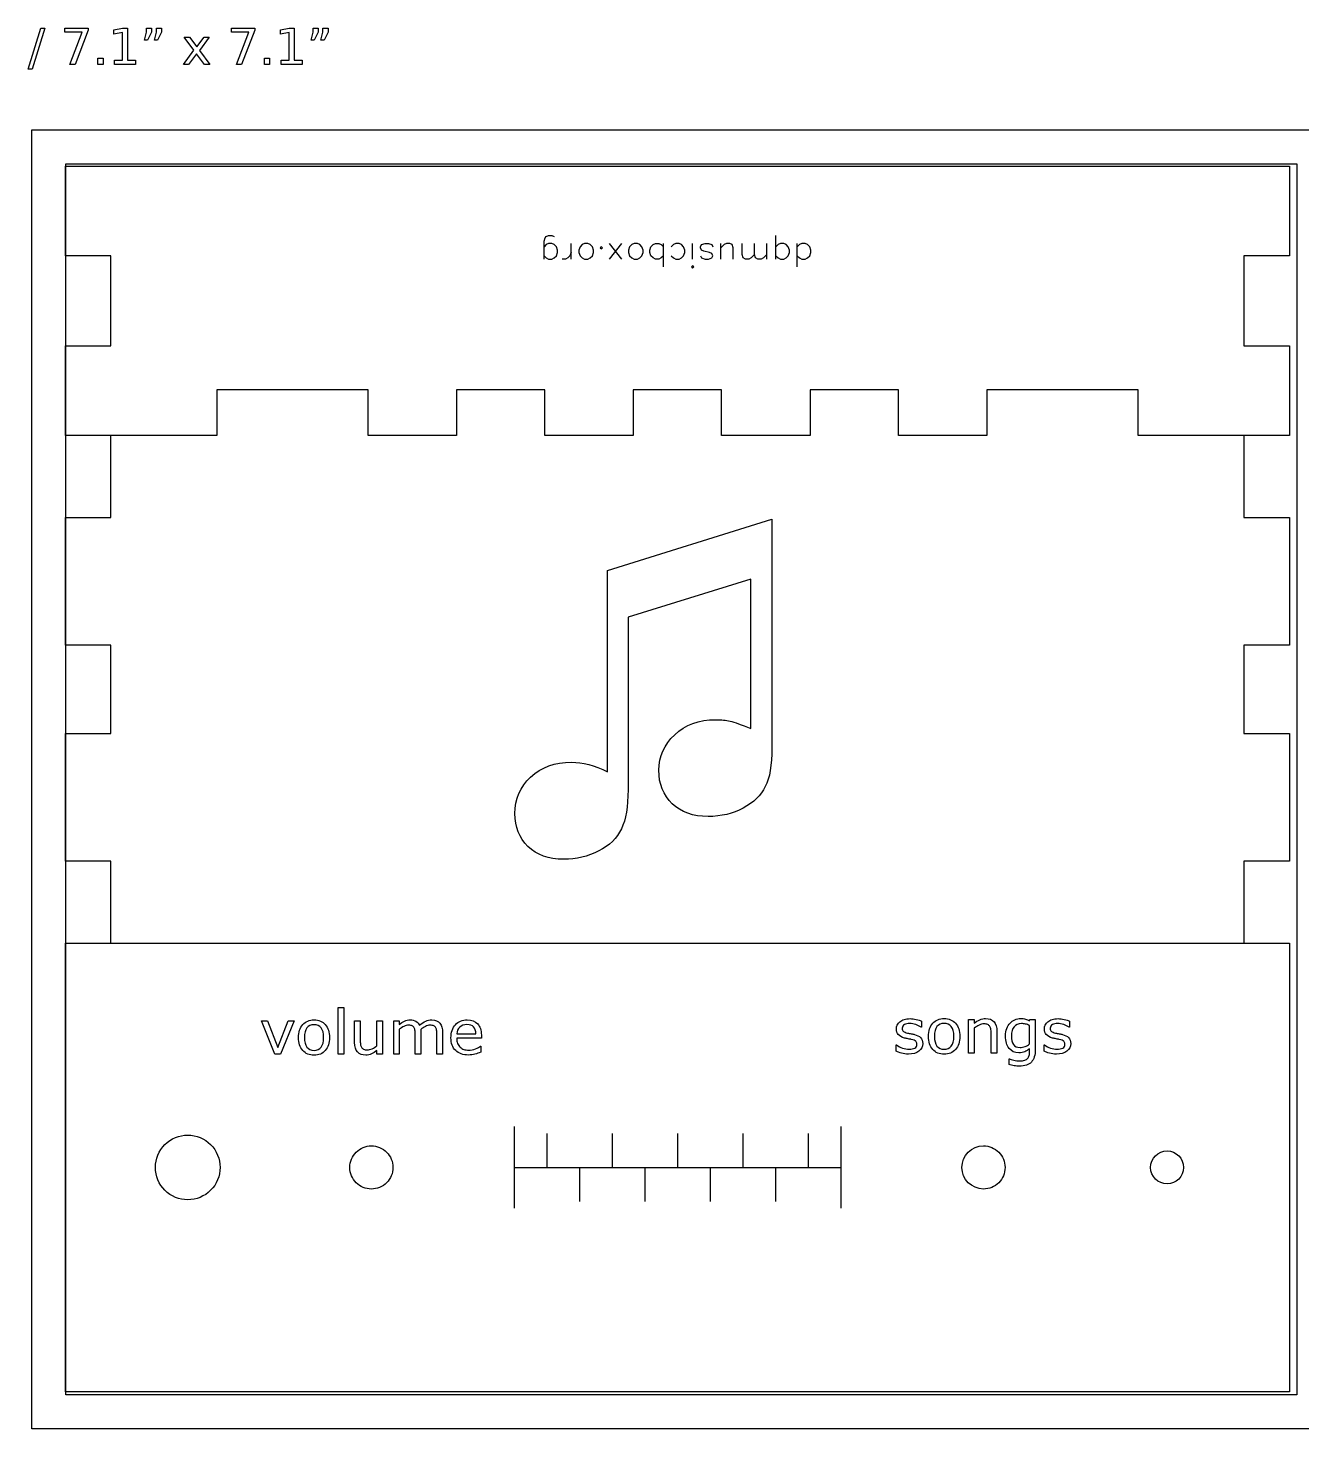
# Model space of a CAD drawing. Extents: x -140 to 352, y 0 to 216.
# Drawn here: x -0.2 to 187.1, y -0.2 to 205.8 of the extents above; entities that cross this region are included whole.
import ezdxf

# ---------------------------------------------------------------- set-up
doc = ezdxf.new("R2010")
doc.units = 0
doc.layers.add('DELETE_bird_before_uploading', color=7, linetype='CONTINUOUS')
doc.layers.add('Design_Template', color=7, linetype='CONTINUOUS')

msp = doc.modelspace()

# ---------------------------------------------------------------- linework, layer by layer
at = {"layer": 'DELETE_bird_before_uploading', "color": 5}
for points in [[(5.24909, 185.469002), (185.248999, 185.469002), (185.248999, 172.269001), (178.548999, 172.269001), (178.548999, 159.069001), (185.248999, 159.069001), (185.248999, 145.869002), (162.998999, 145.869002), (162.998999, 152.569003), (140.748998, 152.569003), (140.748998, 145.869002), (127.749001, 145.869002), (127.749001, 152.569003), (114.748998, 152.569003), (114.748998, 145.869002), (101.748998, 145.869002), (101.748998, 152.569003), (88.748998, 152.569003), (88.748998, 145.869002), (75.748998, 145.869002), (75.748998, 152.569003), (62.748998, 152.569003), (62.748998, 145.869002), (49.748998, 145.869002), (49.748998, 152.569003), (27.499, 152.569003), (27.499, 145.869002), (5.249, 145.869002), (5.249, 159.069001), (11.949, 159.069001), (11.949, 172.269001), (5.24909, 172.269001)], [(28.003011, 38.249499)], [(53.417007, 38.248999)], [(143.422007, 38.248996)], [(169.672841, 38.249028)]]:
    msp.add_lwpolyline(points, close=True, dxfattribs=at)
at = {"layer": 'DELETE_bird_before_uploading', "color": 1}
for points in [[(75.635998, 171.805191), (75.635998, 174.453428), (75.801513, 174.949973), (75.967028, 175.115487), (76.298058, 175.281002), (76.794602, 175.281002), (77.125631, 175.115487)], [(109.732044, 171.805191), (109.732044, 175.281002)], [(75.635998, 172.301735), (75.967028, 171.970706), (76.298058, 171.805191), (76.794602, 171.805191), (77.125631, 171.970706), (77.456661, 172.301735), (77.622176, 172.79828), (77.622176, 173.12931), (77.456661, 173.625854), (77.125631, 173.956884), (76.794602, 174.122398), (76.298058, 174.122398), (75.967028, 173.956884), (75.635998, 173.625854)], [(79.608353, 171.805191), (79.608353, 174.122398)], [(87.056519, 171.805191), (85.235856, 174.122398)], [(85.235856, 171.805191), (87.056519, 174.122398)], [(93.180566, 172.301735), (92.849536, 171.970706), (92.518506, 171.805191), (92.021962, 171.805191), (91.690933, 171.970706), (91.359903, 172.301735), (91.194388, 172.79828), (91.194388, 173.12931), (91.359903, 173.625854), (91.690933, 173.956884), (92.021962, 174.122398), (92.518506, 174.122398), (92.849536, 173.956884), (93.180566, 173.625854)], [(93.180566, 170.646587), (93.180566, 174.122398)], [(94.339169, 172.301735), (94.670199, 171.970706), (95.001228, 171.805191), (95.497773, 171.805191), (95.828802, 171.970706), (96.159832, 172.301735), (96.325347, 172.79828), (96.325347, 173.12931), (96.159832, 173.625854), (95.828802, 173.956884), (95.497773, 174.122398), (95.001228, 174.122398), (94.670199, 173.956884), (94.339169, 173.625854)], [(97.48395, 171.805191), (97.48395, 174.122398)], [(98.642554, 172.301735), (98.808068, 171.970706), (99.304613, 171.805191), (99.801157, 171.805191), (100.297701, 171.970706), (100.463216, 172.301735), (100.297701, 172.632765), (99.966672, 172.79828), (99.139098, 172.963795), (98.808068, 173.12931), (98.642554, 173.460339), (98.642554, 173.625854), (98.808068, 173.956884), (99.304613, 174.122398), (99.801157, 174.122398), (100.297701, 173.956884), (100.463216, 173.625854)], [(103.442482, 171.805191), (103.442482, 173.460339), (103.276968, 173.956884), (102.945938, 174.122398), (102.449394, 174.122398), (102.118364, 173.956884), (101.62182, 173.460339)], [(101.62182, 171.805191), (101.62182, 174.122398)], [(106.587263, 172.46725), (106.090719, 171.970706), (105.759689, 171.805191), (105.263145, 171.805191), (104.932115, 171.970706), (104.766601, 172.46725), (104.766601, 174.122398)], [(108.407926, 172.46725), (107.911382, 171.970706), (107.580352, 171.805191), (107.083808, 171.805191), (106.752778, 171.970706), (106.587263, 172.46725), (106.587263, 174.122398)], [(108.407926, 171.805191), (108.407926, 174.122398)], [(109.732044, 172.301735), (110.063074, 171.970706), (110.394103, 171.805191), (110.890648, 171.805191), (111.221677, 171.970706), (111.552707, 172.301735), (111.718222, 172.79828), (111.718222, 173.12931), (111.552707, 173.625854), (111.221677, 173.956884), (110.890648, 174.122398), (110.394103, 174.122398), (110.063074, 173.956884), (109.732044, 173.625854)], [(112.876825, 170.646587), (112.876825, 174.122398)], [(112.876825, 172.301735), (113.207855, 171.970706), (113.538884, 171.805191), (114.035429, 171.805191), (114.366458, 171.970706), (114.697488, 172.301735), (114.863003, 172.79828), (114.863003, 173.12931), (114.697488, 173.625854), (114.366458, 173.956884), (114.035429, 174.122398), (113.538884, 174.122398), (113.207855, 173.956884), (112.876825, 173.625854)], [(79.608353, 172.79828), (79.442838, 172.301735), (79.111809, 171.970706), (78.780779, 171.805191), (78.284235, 171.805191)], [(84.983101, 126.025146), (109.1425, 133.55221), (109.1425, 99.923227)], [(84.983101, 96.432855), (84.983101, 126.025146)], [(106.046697, 102.776229), (106.046697, 124.7504), (87.98785, 119.135452), (87.98785, 93.761962)], [(47.783357, 56.617121), (47.783357, 59.810412), (48.61141, 59.810412), (48.61141, 57.009125)], [(51.069132, 56.137028), (51.069132, 59.810412), (51.897185, 59.810412), (51.897185, 54.890542), (51.897204, 54.890542)], [(54.354952, 58.563927), (54.354952, 54.890542), (53.526899, 54.890542), (53.526899, 59.810412), (54.354952, 59.810412), (54.354952, 59.264248)], [(131.120918, 59.756451), (131.120918, 58.860971), (131.076368, 58.860971)], [(138.899823, 58.749593), (138.899823, 55.03402), (138.062234, 55.03402), (138.062234, 60.010394), (138.899823, 60.010394), (138.899823, 59.457957)], [(147.035149, 59.796548), (147.088614, 60.010394), (147.872742, 60.010394), (147.872742, 55.599824)], [(152.880465, 59.756451), (152.880465, 58.860971), (152.835911, 58.860971)], [(57.530621, 58.039787), (57.530621, 54.890542), (56.702568, 54.890542), (56.702568, 57.69183)], [(60.706301, 54.890542), (59.878248, 54.890542), (59.878248, 57.69183)], [(60.706312, 58.083834), (60.706312, 54.890542), (60.706301, 54.890542)], [(62.794058, 57.898842), (65.612969, 57.898842)], [(66.419001, 57.713851), (66.419001, 57.264589)], [(142.223456, 55.03402), (141.385863, 55.03402), (141.385863, 57.867479)], [(142.223456, 58.263986), (142.223456, 55.03402)], [(147.035149, 56.401744), (147.035149, 59.114914)], [(66.419001, 57.264589), (62.794058, 57.264589)], [(66.278055, 56.092981), (66.322102, 56.092981), (66.322102, 55.190053)], [(127.4275, 55.332514), (127.4275, 56.272547), (127.472053, 56.272547)], [(147.035149, 55.256777), (147.035149, 55.711202)], [(149.187046, 55.332514), (149.187046, 56.272547), (149.231596, 56.272547)], [(51.897204, 54.890542), (51.069151, 54.890542), (51.069151, 55.436707)], [(144.014476, 53.363349), (144.014476, 54.218733), (144.05903, 54.218733)]]:
    msp.add_lwpolyline(points, dxfattribs=at)
for points in [[(82.091075, 171.805191), (82.422105, 171.970706), (82.753134, 172.301735), (82.918649, 172.79828), (82.918649, 173.12931), (82.753134, 173.625854), (82.422105, 173.956884), (82.091075, 174.122398), (81.594531, 174.122398), (81.263501, 173.956884), (80.932471, 173.625854), (80.766957, 173.12931), (80.766957, 172.79828), (80.932471, 172.301735), (81.263501, 171.970706), (81.594531, 171.805191)], [(84.077252, 173.294824), (84.242767, 173.460339), (84.077252, 173.625854), (83.911738, 173.460339)], [(89.373726, 171.805191), (89.704755, 171.970706), (90.035785, 172.301735), (90.201299, 172.79828), (90.201299, 173.12931), (90.035785, 173.625854), (89.704755, 173.956884), (89.373726, 174.122398), (88.877181, 174.122398), (88.546152, 173.956884), (88.215122, 173.625854), (88.049607, 173.12931), (88.049607, 172.79828), (88.215122, 172.301735), (88.546152, 171.970706), (88.877181, 171.805191)], [(97.649465, 170.646587), (97.48395, 170.812102), (97.318435, 170.646587), (97.48395, 170.481072)], [(38.877357, 59.810412), (36.886503, 54.890542), (36.054041, 54.890542), (34.076398, 59.810412), (34.974928, 59.810412), (36.498902, 55.894778), (38.009662, 59.810412)], [(46.206525, 54.890542), (45.378472, 54.890542), (45.378472, 61.744004), (46.206525, 61.744004)], [(43.229052, 57.348277)], [(44.083536, 57.348277)], [(131.316952, 56.46857)], [(135.896969, 57.519981)], [(136.761292, 57.519981)], [(147.035149, 56.401744)], [(153.076498, 56.46857)]]:
    msp.add_lwpolyline(points, close=True, dxfattribs=at)
at = {"layer": 'DELETE_bird_before_uploading', "color": 5}
for points in [[(11.949, 71.254003), (11.949, 83.304001), (5.249, 83.304001), (5.249, 102.054003), (11.949, 102.054003), (11.949, 115.054003), (5.249, 115.054003), (5.249, 133.804002), (11.949, 133.804002), (11.949, 145.854002)], [(178.548999, 145.854002), (178.548999, 133.804002), (185.248999, 133.804002), (185.248999, 115.054003), (178.548999, 115.054003), (178.548999, 102.054003), (185.248999, 102.054003), (185.248999, 83.304001), (178.548999, 83.304001), (178.548999, 71.254003)], [(5.24923, 5.248928), (5.249, 71.249074), (185.249228, 71.249564)], [(185.249228, 71.249074), (185.248999, 5.249566), (5.24923, 5.249001)]]:
    msp.add_lwpolyline(points, dxfattribs=at)
at = {"layer": 'DELETE_bird_before_uploading', "color": 1}
for points in [[(94.847177, 101.865695), (96.405196, 103.342781), (98.418479, 104.081323), (100.887027, 104.081323)], [(100.887027, 104.081323), (101.696386, 104.081323), (102.404576, 104.010504), (103.011598, 103.868866)], [(103.011598, 103.868866), (103.638851, 103.727228), (104.650551, 103.363015), (106.046697, 102.776229)], [(92.510149, 96.645312), (92.510149, 98.668717), (93.289158, 100.408845), (94.847177, 101.865695)], [(109.1425, 99.923227), (109.1425, 97.414206), (108.818756, 95.522323), (108.171268, 94.247579)], [(73.662177, 95.643728), (75.199961, 97.100579), (77.213244, 97.829004), (79.702027, 97.829004)], [(79.702027, 97.829004), (81.280279, 97.829004), (83.040637, 97.363621), (84.983101, 96.432855)], [(71.355499, 90.30194), (71.355499, 92.426515), (72.124392, 94.207111), (73.662177, 95.643728)], [(94.482966, 91.728439), (93.167755, 93.003185), (92.510149, 94.642142), (92.510149, 96.645312)], [(87.98785, 93.761962), (87.98785, 91.313643), (87.664106, 89.401525), (87.016618, 88.02561)], [(108.171268, 94.247579), (107.544013, 92.972834), (106.461494, 91.920663), (104.92371, 91.091067)], [(99.76404, 89.846673), (97.558533, 89.846673), (95.798175, 90.473929), (94.482966, 91.728439)], [(104.92371, 91.091067), (103.406159, 90.261471), (101.686269, 89.846673), (99.76404, 89.846673)], [(73.267614, 85.44577), (71.992871, 86.680045), (71.355499, 88.298769), (71.355499, 90.30194)], [(87.016618, 88.02561), (86.36913, 86.669929), (85.25626, 85.587408), (83.678008, 84.778045)], [(78.518338, 83.564004), (76.312831, 83.564004), (74.56259, 84.191259), (73.267614, 85.44577)], [(83.678008, 84.778045), (82.099756, 83.968684), (80.379866, 83.564004), (78.518338, 83.564004)], [(40.154677, 59.246632), (40.565769, 59.713512), (41.119274, 59.946952), (41.815192, 59.946952)], [(41.815192, 59.946952), (42.505239, 59.946952), (43.055807, 59.713512), (43.466897, 59.246632)], [(54.354952, 59.264248), (54.613353, 59.478602), (54.870284, 59.645975), (55.125748, 59.766366)], [(55.125748, 59.766366), (55.384148, 59.886757), (55.658699, 59.946952), (55.9494, 59.946952)], [(55.9494, 59.946952), (56.284146, 59.946952), (56.567506, 59.87648), (56.799478, 59.735535)], [(57.323619, 59.149733), (57.658365, 59.431623), (57.963747, 59.634231), (58.239765, 59.757556)], [(58.239765, 59.757556), (58.515783, 59.88382), (58.810888, 59.946952), (59.12508, 59.946952)], [(59.12508, 59.946952), (59.665371, 59.946952), (60.063248, 59.782516), (60.318712, 59.453644)], [(62.609066, 59.237822), (63.049523, 59.710575), (63.627987, 59.946952), (64.344459, 59.946952)], [(64.344459, 59.946952), (65.008078, 59.946952), (65.519007, 59.753152), (65.877244, 59.365552)], [(127.962132, 59.676258), (128.128462, 59.815852), (128.339345, 59.925745), (128.59478, 60.005938)], [(128.59478, 60.005938), (128.853185, 60.089102), (129.141293, 60.130683), (129.459103, 60.130683)], [(129.459103, 60.130683), (129.75612, 60.130683), (130.056109, 60.093557), (130.359069, 60.019305)], [(130.359069, 60.019305), (130.664997, 59.948023), (130.918947, 59.860405), (131.120918, 59.756451)], [(132.787192, 59.440138), (133.203017, 59.912381), (133.762894, 60.148502), (134.466826, 60.148502)], [(134.466826, 60.148502), (135.16482, 60.148502), (135.72173, 59.912381), (136.137556, 59.440138)], [(138.899823, 59.457957), (139.161199, 59.674773), (139.431485, 59.844068), (139.710681, 59.965842)], [(139.710681, 59.965842), (139.98988, 60.087615), (140.276503, 60.148502), (140.570549, 60.148502)], [(140.570549, 60.148502), (141.108153, 60.148502), (141.518039, 59.986633), (141.800206, 59.662895)], [(144.165956, 59.480235), (144.359016, 59.69111), (144.59366, 59.854464), (144.869888, 59.970297)], [(144.869888, 59.970297), (145.146114, 60.0891), (145.420856, 60.148502), (145.694114, 60.148502)], [(145.694114, 60.148502), (145.982221, 60.148502), (146.222806, 60.118802), (146.415869, 60.059402)], [(146.415869, 60.059402), (146.611899, 60.002969), (146.818325, 59.915351), (147.035149, 59.796548)], [(149.721679, 59.676258), (149.888009, 59.815852), (150.098891, 59.925745), (150.354326, 60.005938)], [(150.354326, 60.005938), (150.612732, 60.089102), (150.90084, 60.130683), (151.21865, 60.130683)], [(151.21865, 60.130683), (151.515667, 60.130683), (151.815655, 60.093557), (152.118616, 60.019305)], [(152.118616, 60.019305), (152.424544, 59.948023), (152.678494, 59.860405), (152.880465, 59.756451)], [(39.542443, 57.348277), (39.542443, 58.149903), (39.746521, 58.782688), (40.154677, 59.246632)], [(40.76691, 58.766535), (40.520254, 58.458217), (40.396926, 57.985464), (40.396926, 57.348277)], [(41.815192, 59.233417), (41.365928, 59.233417), (41.0165, 59.077789), (40.76691, 58.766535)], [(42.854663, 58.766535), (42.605073, 59.077789), (42.258583, 59.233417), (41.815192, 59.233417)], [(43.229052, 57.348277), (43.229052, 57.985464), (43.104256, 58.458217), (42.854663, 58.766535)], [(43.466897, 59.246632), (43.87799, 58.782688), (44.083536, 58.149903), (44.083536, 57.348277)], [(55.033254, 58.991167), (54.807155, 58.879586), (54.581054, 58.737173), (54.354952, 58.563927)], [(55.71596, 59.158539), (55.489858, 59.158539), (55.26229, 59.102748), (55.033254, 58.991167)], [(56.262122, 59.06164), (56.13586, 59.126239), (55.953806, 59.158539), (55.71596, 59.158539)], [(56.552823, 58.77975), (56.485287, 58.906014), (56.388387, 58.999977), (56.262122, 59.06164)], [(56.671748, 58.308463), (56.654133, 58.5052), (56.614491, 58.662295), (56.552823, 58.77975)], [(56.702568, 57.69183), (56.702568, 57.909121), (56.692294, 58.114665), (56.671748, 58.308463)], [(56.799478, 59.735535), (57.034387, 59.594589), (57.209101, 59.399322), (57.323619, 59.149733)], [(58.195719, 58.982357), (57.963746, 58.86784), (57.731774, 58.721023), (57.499801, 58.541906)], [(57.499801, 58.541906), (57.508621, 58.47437), (57.515963, 58.395087), (57.521826, 58.304058)], [(57.521826, 58.304058), (57.527689, 58.215968), (57.530621, 58.127878), (57.530621, 58.039787)], [(58.89164, 59.158539), (58.659668, 59.158539), (58.427694, 59.099812), (58.195719, 58.982357)], [(59.437802, 59.06164), (59.31154, 59.126239), (59.129486, 59.158539), (58.89164, 59.158539)], [(59.728503, 58.775345), (59.660967, 58.901609), (59.564067, 58.997041), (59.437802, 59.06164)], [(59.847428, 58.304058), (59.829813, 58.500795), (59.790171, 58.65789), (59.728503, 58.775345)], [(59.878248, 57.69183), (59.878248, 57.903247), (59.867974, 58.107323), (59.847428, 58.304058)], [(60.318712, 59.453644), (60.577112, 59.127709), (60.706312, 58.671105), (60.706312, 58.083834)], [(61.95279, 57.321847), (61.95279, 58.126409), (62.171548, 58.765068), (62.609066, 59.237822)], [(63.23892, 58.872244), (62.977583, 58.61091), (62.829296, 58.286443), (62.794058, 57.898842)], [(64.300413, 59.264248), (63.857022, 59.264248), (63.503191, 59.13358), (63.23892, 58.872244)], [(65.28263, 58.90748), (65.068275, 59.145325), (64.740869, 59.264248), (64.300413, 59.264248)], [(65.612969, 57.898842), (65.610037, 58.333425), (65.499924, 58.669637), (65.28263, 58.90748)], [(65.877244, 59.365552), (66.238415, 58.977954), (66.419001, 58.427387), (66.419001, 57.713851)], [(127.449775, 58.611484), (127.449775, 58.816422), (127.491358, 59.009477), (127.574524, 59.190651)], [(127.721549, 57.782831), (127.540366, 58.008558), (127.449775, 58.284776), (127.449775, 58.611484)], [(127.574524, 59.190651), (127.660658, 59.371825), (127.789861, 59.533694), (127.962132, 59.676258)], [(128.652697, 57.27495), (128.216082, 57.390782), (127.905699, 57.560076), (127.721549, 57.782831)], [(128.621511, 59.244111), (128.410628, 59.128278), (128.305187, 58.954529), (128.305187, 58.722863)], [(128.305187, 58.722863), (128.305187, 58.517928), (128.369046, 58.363484), (128.496765, 58.25953)], [(128.496765, 58.25953), (128.621513, 58.155576), (128.823485, 58.070929), (129.102682, 58.005588)], [(129.396731, 59.422316), (129.0908, 59.422316), (128.832393, 59.362914), (128.621511, 59.244111)], [(129.102682, 58.005588), (129.25713, 57.969948), (129.4294, 57.934307), (129.619491, 57.898665)], [(130.296693, 59.257478), (129.990764, 59.36737), (129.690777, 59.422316), (129.396731, 59.422316)], [(129.619491, 57.898665), (129.812553, 57.863025), (129.972944, 57.830354), (130.100663, 57.800653)], [(130.100663, 57.800653), (130.489757, 57.711551), (130.789746, 57.558592), (131.000628, 57.341776)], [(131.076368, 58.860971), (130.862515, 59.018387), (130.602623, 59.150556), (130.296693, 59.257478)], [(132.167908, 57.519981), (132.167908, 58.330813), (132.374336, 58.970866), (132.787192, 59.440138)], [(133.406473, 58.954531), (133.156979, 58.642672), (133.032232, 58.164489), (133.032232, 57.519981)], [(134.466826, 59.426771), (134.012391, 59.426771), (133.65894, 59.269358), (133.406473, 58.954531)], [(135.518272, 58.954531), (135.265808, 59.269358), (134.915326, 59.426771), (134.466826, 59.426771)], [(135.896969, 57.519981), (135.896969, 58.164489), (135.770737, 58.642672), (135.518272, 58.954531)], [(136.137556, 59.440138), (136.55338, 58.970866), (136.761292, 58.330813), (136.761292, 57.519981)], [(139.617122, 59.18174), (139.367628, 59.068878), (139.128528, 58.924828), (138.899823, 58.749593)], [(140.334421, 59.351034), (140.105718, 59.351034), (139.866618, 59.294603), (139.617122, 59.18174)], [(140.877965, 59.257478), (140.738367, 59.319848), (140.557185, 59.351034), (140.334421, 59.351034)], [(141.198745, 58.981261), (141.12449, 59.106005), (141.017563, 59.198077), (140.877965, 59.257478)], [(141.345769, 58.509017), (141.319037, 58.710984), (141.270029, 58.868398), (141.198745, 58.981261)], [(141.385863, 57.867479), (141.385863, 58.096175), (141.372498, 58.310021), (141.345769, 58.509017)], [(141.800206, 59.662895), (142.082373, 59.339155), (142.223456, 58.872852), (142.223456, 58.263986)], [(143.493207, 57.568985), (143.493207, 57.996677), (143.55261, 58.364967), (143.671418, 58.673855)], [(143.671418, 58.673855), (143.793195, 58.985714), (143.958042, 59.254507), (144.165956, 59.480235)], [(144.75405, 58.932253), (144.489704, 58.623365), (144.35753, 58.174883), (144.35753, 57.586807)], [(145.841138, 59.395586), (145.380759, 59.395586), (145.018396, 59.241142), (144.75405, 58.932253)], [(146.411413, 59.32876), (146.221321, 59.37331), (146.03123, 59.395586), (145.841138, 59.395586)], [(147.035149, 59.114914), (146.812387, 59.215897), (146.604475, 59.287179), (146.411413, 59.32876)], [(149.209321, 58.611484), (149.209321, 58.816422), (149.250904, 59.009477), (149.334071, 59.190651)], [(149.481091, 57.782831), (149.299911, 58.008558), (149.209321, 58.284776), (149.209321, 58.611484)], [(149.334071, 59.190651), (149.420205, 59.371825), (149.549408, 59.533694), (149.721679, 59.676258)], [(150.412243, 57.27495), (149.975628, 57.390782), (149.665244, 57.560076), (149.481091, 57.782831)], [(150.381057, 59.244111), (150.170175, 59.128278), (150.064733, 58.954529), (150.064733, 58.722863)], [(150.064733, 58.722863), (150.064733, 58.517928), (150.128593, 58.363484), (150.256311, 58.25953)], [(150.256311, 58.25953), (150.381057, 58.155576), (150.583029, 58.070929), (150.862228, 58.005588)], [(151.156273, 59.422316), (150.850345, 59.422316), (150.59194, 59.362914), (150.381057, 59.244111)], [(150.862228, 58.005588), (151.016676, 57.969948), (151.188946, 57.934307), (151.379038, 57.898665)], [(152.056239, 59.257478), (151.750311, 59.36737), (151.450322, 59.422316), (151.156273, 59.422316)], [(151.379038, 57.898665), (151.5721, 57.863025), (151.73249, 57.830354), (151.860209, 57.800653)], [(151.860209, 57.800653), (152.249301, 57.711551), (152.54929, 57.558592), (152.760175, 57.341776)], [(152.835911, 58.860971), (152.622058, 59.018387), (152.362167, 59.150556), (152.056239, 59.257478)], [(40.154677, 55.449918), (39.746521, 55.913864), (39.542443, 56.546651), (39.542443, 57.348277)], [(40.396926, 57.348277), (40.396926, 56.731641), (40.521723, 56.263291), (40.771315, 55.943226)], [(40.771315, 55.943226), (41.020905, 55.626101), (41.368864, 55.467538), (41.815192, 55.467538)], [(41.815192, 55.467538), (42.255646, 55.467538), (42.60067, 55.624634), (42.850262, 55.938825)], [(42.850262, 55.938825), (43.102789, 56.25595), (43.229052, 56.725767), (43.229052, 57.348277)], [(44.083536, 57.348277), (44.083536, 56.546651), (43.87799, 55.913864), (43.466897, 55.449918)], [(48.215003, 55.225289), (47.927239, 55.542414), (47.783357, 56.006358), (47.783357, 56.617121)], [(48.61141, 57.009125), (48.61141, 56.759535), (48.623149, 56.545181), (48.646627, 56.366062)], [(48.646627, 56.366062), (48.670106, 56.189881), (48.720024, 56.038659), (48.796383, 55.912395)], [(48.796383, 55.912395), (48.875666, 55.783196), (48.978438, 55.689233), (49.1047, 55.630504)], [(49.1047, 55.630504), (49.230965, 55.571778), (49.414489, 55.542415), (49.655271, 55.542415)], [(49.655271, 55.542415), (49.869626, 55.542415), (50.103067, 55.598206), (50.355594, 55.709787)], [(50.355594, 55.709787), (50.611058, 55.821368), (50.848904, 55.963781), (51.069132, 56.137028)], [(62.639901, 55.436707), (62.181827, 55.880096), (61.95279, 56.508476), (61.95279, 57.321847)], [(62.794058, 57.264589), (62.794058, 56.962144), (62.839571, 56.697872), (62.930598, 56.47177)], [(62.930598, 56.47177), (63.021625, 56.248608), (63.146422, 56.065087), (63.304987, 55.921205)], [(63.304987, 55.921205), (63.457677, 55.78026), (63.638263, 55.674551), (63.846745, 55.604078)], [(64.542666, 55.498369), (64.87741, 55.498369), (65.213623, 55.564437), (65.551306, 55.696572)], [(65.551306, 55.696572), (65.891923, 55.831646), (66.134173, 55.963783), (66.278055, 56.092981)], [(127.472053, 56.272547), (127.736397, 56.07355), (128.030445, 55.91465), (128.354196, 55.795847)], [(128.354196, 55.795847), (128.677945, 55.680014), (128.988329, 55.622098), (129.285348, 55.622098)], [(129.173966, 57.159115), (128.983875, 57.194755), (128.810118, 57.233367), (128.652697, 57.27495)], [(129.64177, 57.065559), (129.522963, 57.092288), (129.367028, 57.123473), (129.173966, 57.159115)], [(129.285348, 55.622098), (129.653649, 55.622098), (129.941757, 55.681499), (130.149672, 55.800303)], [(130.292241, 56.807161), (130.179372, 56.908145), (129.962548, 56.994277), (129.64177, 57.065559)], [(130.149672, 55.800303), (130.357584, 55.919106), (130.46154, 56.106221), (130.46154, 56.361647)], [(130.46154, 56.361647), (130.46154, 56.557673), (130.405107, 56.706178), (130.292241, 56.807161)], [(131.316952, 56.46857), (131.316952, 56.014147), (131.128346, 55.641403), (130.751133, 55.350337)], [(131.000628, 57.341776), (131.211511, 57.121989), (131.316952, 56.830921), (131.316952, 56.46857)], [(132.787192, 55.599824), (132.374336, 56.069096), (132.167908, 56.709148), (132.167908, 57.519981)], [(133.032232, 57.519981), (133.032232, 56.896263), (133.158464, 56.422535), (133.410929, 56.098797)], [(133.410929, 56.098797), (133.663393, 55.778027), (134.015359, 55.617642), (134.466826, 55.617642)], [(134.466826, 55.617642), (134.912355, 55.617642), (135.261352, 55.776542), (135.513817, 56.094342)], [(135.513817, 56.094342), (135.769251, 56.415109), (135.896969, 56.890322), (135.896969, 57.519981)], [(136.761292, 57.519981), (136.761292, 56.709148), (136.55338, 56.069096), (136.137556, 55.599824)], [(144.014476, 55.751295), (143.666963, 56.181957), (143.493207, 56.787854), (143.493207, 57.568985)], [(145.431251, 55.109757), (144.837215, 55.109757), (144.364957, 55.323603), (144.014476, 55.751295)], [(144.35753, 57.586807), (144.35753, 57.028431), (144.455547, 56.605194), (144.651579, 56.317099)], [(144.651579, 56.317099), (144.847612, 56.029), (145.172847, 55.884951), (145.627285, 55.884951)], [(145.627285, 55.884951), (145.870838, 55.884951), (146.114392, 55.930987), (146.357948, 56.02306)], [(147.035149, 55.711202), (146.782684, 55.509235), (146.540615, 55.35776), (146.308942, 55.256777)], [(146.357948, 56.02306), (146.604474, 56.118102), (146.830207, 56.24433), (147.035149, 56.401744)], [(149.231596, 56.272547), (149.495943, 56.07355), (149.789991, 55.91465), (150.113743, 55.795847)], [(150.113743, 55.795847), (150.437491, 55.680014), (150.747875, 55.622098), (151.044895, 55.622098)], [(150.933513, 57.159115), (150.743421, 57.194755), (150.569665, 57.233367), (150.412243, 57.27495)], [(151.401317, 57.065559), (151.282509, 57.092288), (151.126575, 57.123473), (150.933513, 57.159115)], [(151.044895, 55.622098), (151.413196, 55.622098), (151.701303, 55.681499), (151.909215, 55.800303)], [(152.051783, 56.807161), (151.938917, 56.908145), (151.722095, 56.994277), (151.401317, 57.065559)], [(151.909215, 55.800303), (152.117129, 55.919106), (152.221086, 56.106221), (152.221086, 56.361647)], [(152.221086, 56.361647), (152.221086, 56.557673), (152.164652, 56.706178), (152.051783, 56.807161)], [(153.076498, 56.46857), (153.076498, 56.014147), (152.887892, 55.641403), (152.51068, 55.350337)], [(152.760175, 57.341776), (152.971057, 57.121989), (153.076498, 56.830921), (153.076498, 56.46857)], [(41.815192, 54.754002), (41.119274, 54.754002), (40.565769, 54.985974), (40.154677, 55.449918)], [(43.466897, 55.449918), (43.055807, 54.985974), (42.505239, 54.754002), (41.815192, 54.754002)], [(49.421847, 54.754002), (48.905046, 54.754002), (48.502765, 54.911098), (48.215003, 55.225289)], [(50.26752, 54.930183), (50.012057, 54.812729), (49.730165, 54.754002), (49.421847, 54.754002)], [(51.069151, 55.436707), (50.790194, 55.216479), (50.522984, 55.047638), (50.26752, 54.930183)], [(64.551472, 54.776027), (63.735163, 54.776027), (63.097973, 54.996254), (62.639901, 55.436707)], [(63.846745, 55.604078), (64.058163, 55.533605), (64.290137, 55.498369), (64.542666, 55.498369)], [(65.467618, 54.894947), (65.17692, 54.815667), (64.871538, 54.776027), (64.551472, 54.776027)], [(66.322102, 55.190053), (66.043147, 55.072598), (65.75832, 54.97423), (65.467618, 54.894947)], [(128.19826, 55.042931), (127.892332, 55.132033), (127.635412, 55.22856), (127.4275, 55.332514)], [(129.214064, 54.913734), (128.84576, 54.913734), (128.507159, 54.956799), (128.19826, 55.042931)], [(130.751133, 55.350337), (130.376888, 55.059268), (129.864532, 54.913734), (129.214064, 54.913734)], [(134.466826, 54.895911), (133.762894, 54.895911), (133.203017, 55.130549), (132.787192, 55.599824)], [(136.137556, 55.599824), (135.72173, 55.130549), (135.16482, 54.895911), (134.466826, 54.895911)], [(144.05903, 54.218733), (144.195657, 54.165273), (144.41248, 54.099932), (144.709496, 54.022709)], [(144.709496, 54.022709), (145.006516, 53.942516), (145.303534, 53.90242), (145.600551, 53.90242)], [(146.308942, 55.256777), (146.080236, 55.158764), (145.787673, 55.109757), (145.431251, 55.109757)], [(147.298011, 53.742037), (146.914858, 53.347015), (146.325276, 53.149503), (145.529266, 53.149503)], [(145.600551, 53.90242), (145.885688, 53.90242), (146.121818, 53.936575), (146.308942, 54.004887)], [(146.308942, 54.004887), (146.496063, 54.073198), (146.641601, 54.168241), (146.745556, 54.290015)], [(146.745556, 54.290015), (146.849513, 54.405848), (146.923768, 54.545442), (146.96832, 54.708799)], [(146.96832, 54.708799), (147.012873, 54.872153), (147.035149, 55.054812), (147.035149, 55.256777)], [(147.872742, 55.599824), (147.872742, 54.756319), (147.681165, 54.137057), (147.298011, 53.742037)], [(149.957807, 55.042931), (149.651878, 55.132033), (149.394958, 55.22856), (149.187046, 55.332514)], [(150.97361, 54.913734), (150.605307, 54.913734), (150.266706, 54.956799), (149.957807, 55.042931)], [(152.51068, 55.350337), (152.136435, 55.059268), (151.624078, 54.913734), (150.97361, 54.913734)], [(144.75405, 53.207422), (144.504556, 53.243062), (144.258031, 53.295038), (144.014476, 53.363349)], [(145.529266, 53.149503), (145.26492, 53.149503), (145.006514, 53.16881), (144.75405, 53.207422)], [(71.243998, 44.249005), (71.243998, 32.249004), (71.243998, 32.249004), (71.243998, 32.249004)], [(119.253998, 44.249005), (119.253998, 32.249004), (119.253998, 32.249004), (119.253998, 32.249004)], [(76.045, 43.254002), (76.045, 38.254002), (76.045, 38.254002), (76.045, 38.254002)], [(85.647001, 43.254002), (85.647001, 38.254002), (85.647001, 38.254002), (85.647001, 38.254002)], [(95.248998, 43.254002), (95.248998, 38.254002), (95.248998, 38.254002), (95.248998, 38.254002)], [(104.850999, 43.254002), (104.850999, 38.254002), (104.850999, 38.254002), (104.850999, 38.254002)], [(114.453, 43.254002), (114.453, 38.254002), (114.453, 38.254002), (114.453, 38.254002)], [(71.249, 38.249003), (119.248999, 38.249003), (119.248999, 38.249003), (119.248999, 38.249003)], [(80.845999, 38.244004), (80.845999, 33.244003), (80.845999, 33.244003), (80.845999, 33.244003)], [(90.447999, 38.244004), (90.447999, 33.244003), (90.447999, 33.244003), (90.447999, 33.244003)], [(100.05, 38.244004), (100.05, 33.244003), (100.05, 33.244003), (100.05, 33.244003)], [(109.651998, 38.244004), (109.651998, 33.244003), (109.651998, 33.244003), (109.651998, 33.244003)]]:
    msp.add_open_spline(points, degree=3, dxfattribs=at)
at = {"layer": 'DELETE_bird_before_uploading', "color": 5}
for points in [[(18.488, 38.249499), (18.488, 39.511267), (18.989236, 40.721356), (19.881441, 41.613561)], [(19.881441, 41.613561), (20.773646, 42.505766), (21.983736, 43.007001), (23.245505, 43.007001)], [(23.245505, 43.007001), (24.507274, 43.007001), (25.717364, 42.505766), (26.609569, 41.613561)], [(26.609569, 41.613561), (27.501775, 40.721356), (28.003011, 39.511267), (28.003011, 38.249499)], [(48.005465, 40.49053), (48.599957, 41.085021), (49.406261, 41.419003), (50.246999, 41.419003)], [(50.246999, 41.419003), (51.087738, 41.419003), (51.894042, 41.085021), (52.488533, 40.49053)], [(137.08199, 38.248996), (137.08199, 39.99974), (138.501249, 41.418999), (140.251995, 41.419)], [(140.251995, 41.419), (141.092734, 41.419001), (141.899039, 41.08502), (142.493532, 40.490529)], [(47.076991, 38.248999), (47.076991, 39.089737), (47.410973, 39.896039), (48.005465, 40.49053)], [(52.488533, 40.49053), (53.083025, 39.896039), (53.417007, 39.089737), (53.417007, 38.248999)], [(142.493532, 40.490529), (143.088024, 39.896038), (143.422007, 39.089734), (143.422007, 38.248996)], [(164.833155, 38.249028), (164.833155, 39.585485), (165.916556, 40.668897), (167.252998, 40.668897)], [(167.252998, 40.668897), (168.58944, 40.668897), (169.672841, 39.585485), (169.672841, 38.249028)], [(19.881441, 34.885436), (18.989236, 35.777641), (18.488, 36.987731), (18.488, 38.249499)], [(28.003011, 38.249499), (28.003011, 36.987731), (27.501775, 35.777641), (26.609569, 34.885436)], [(48.005465, 36.007468), (47.410973, 36.601959), (47.076991, 37.408262), (47.076991, 38.248999)], [(53.417007, 38.248999), (53.417007, 37.408262), (53.083025, 36.601959), (52.488533, 36.007468)], [(140.251995, 35.078995), (138.50125, 35.078996), (137.081992, 36.498253), (137.08199, 38.248996)], [(143.422007, 38.248996), (143.422006, 37.408258), (143.088023, 36.601955), (142.493531, 36.007465)], [(167.252998, 35.829159), (165.916556, 35.829159), (164.833155, 36.912571), (164.833155, 38.249028)], [(169.672841, 38.249028), (169.672841, 36.912571), (168.58944, 35.829159), (167.252998, 35.829159)], [(50.246999, 35.078995), (49.406261, 35.078995), (48.599957, 35.412977), (48.005465, 36.007468)], [(52.488533, 36.007468), (51.894042, 35.412977), (51.087738, 35.078995), (50.246999, 35.078995)], [(142.493531, 36.007465), (141.899038, 35.412974), (141.092733, 35.078993), (140.251995, 35.078995)], [(23.245505, 33.491996), (21.983736, 33.491996), (20.773646, 33.993232), (19.881441, 34.885436)], [(26.609569, 34.885436), (25.717364, 33.993232), (24.507274, 33.491996), (23.245505, 33.491996)]]:
    msp.add_open_spline(points, degree=3, dxfattribs=at)
at = {"layer": 'Design_Template', "color": 7}
for points in [[(1.618764, 205.781277), (2.227857, 205.781277), (0.36475, 199.751258), (-0.244343, 199.751258)], [(5.172998, 205.781277), (8.612582, 205.781277), (8.612582, 205.473148), (6.67065, 200.432009), (5.914658, 200.432009), (7.741937, 205.172185), (5.172998, 205.172185)], [(12.489281, 201.041102), (13.671637, 201.041102), (13.671637, 205.122024), (12.385377, 204.864055), (12.385377, 205.523309), (13.664472, 205.781277), (14.388217, 205.781277), (14.388217, 201.041102), (15.570574, 201.041102), (15.570574, 200.432009), (12.489281, 200.432009)], [(17.168545, 205.781277), (17.924537, 205.781277), (17.924537, 205.165019), (17.336941, 204.018491), (16.874748, 204.018491), (17.168545, 205.165019)], [(18.637534, 205.781277), (19.393526, 205.781277), (19.393526, 205.165019), (18.80593, 204.018491), (18.343736, 204.018491), (18.637534, 205.165019)], [(26.41243, 204.444856), (24.961355, 202.492176), (26.487671, 200.432009), (25.710182, 200.432009), (24.542156, 202.008484), (23.374131, 200.432009), (22.596642, 200.432009), (24.155203, 202.531588), (22.729209, 204.444856), (23.506698, 204.444856), (24.570819, 203.015279), (25.63494, 204.444856)], [(29.6657, 205.781277), (33.105284, 205.781277), (33.105284, 205.473148), (31.163352, 200.432009), (30.40736, 200.432009), (32.234639, 205.172185), (29.6657, 205.172185)], [(36.981984, 201.041102), (38.16434, 201.041102), (38.16434, 205.122024), (36.87808, 204.864055), (36.87808, 205.523309), (38.157175, 205.781277), (38.880919, 205.781277), (38.880919, 201.041102), (40.063275, 201.041102), (40.063275, 200.432009), (36.981984, 200.432009)], [(41.661246, 205.781277), (42.417238, 205.781277), (42.417238, 205.165019), (41.829644, 204.018491), (41.367449, 204.018491), (41.661246, 205.165019)], [(43.130237, 205.781277), (43.886226, 205.781277), (43.886226, 205.165019), (43.298632, 204.018491), (42.836437, 204.018491), (43.130237, 205.165019)], [(10.027835, 201.342065), (10.783827, 201.342065), (10.783827, 200.432009), (10.027835, 200.432009)], [(34.520537, 201.342065), (35.276529, 201.342065), (35.276529, 200.432009), (34.520537, 200.432009)], [(0.315781, 190.79494), (191.315794, 190.79494), (191.315794, -0.205074), (0.315781, -0.205074)], [(5.315703, 185.795009), (186.315853, 185.795009), (186.315853, 4.794539), (5.315703, 4.794539)]]:
    msp.add_lwpolyline(points, close=True, dxfattribs=at)

doc.saveas('drawing.dxf')
